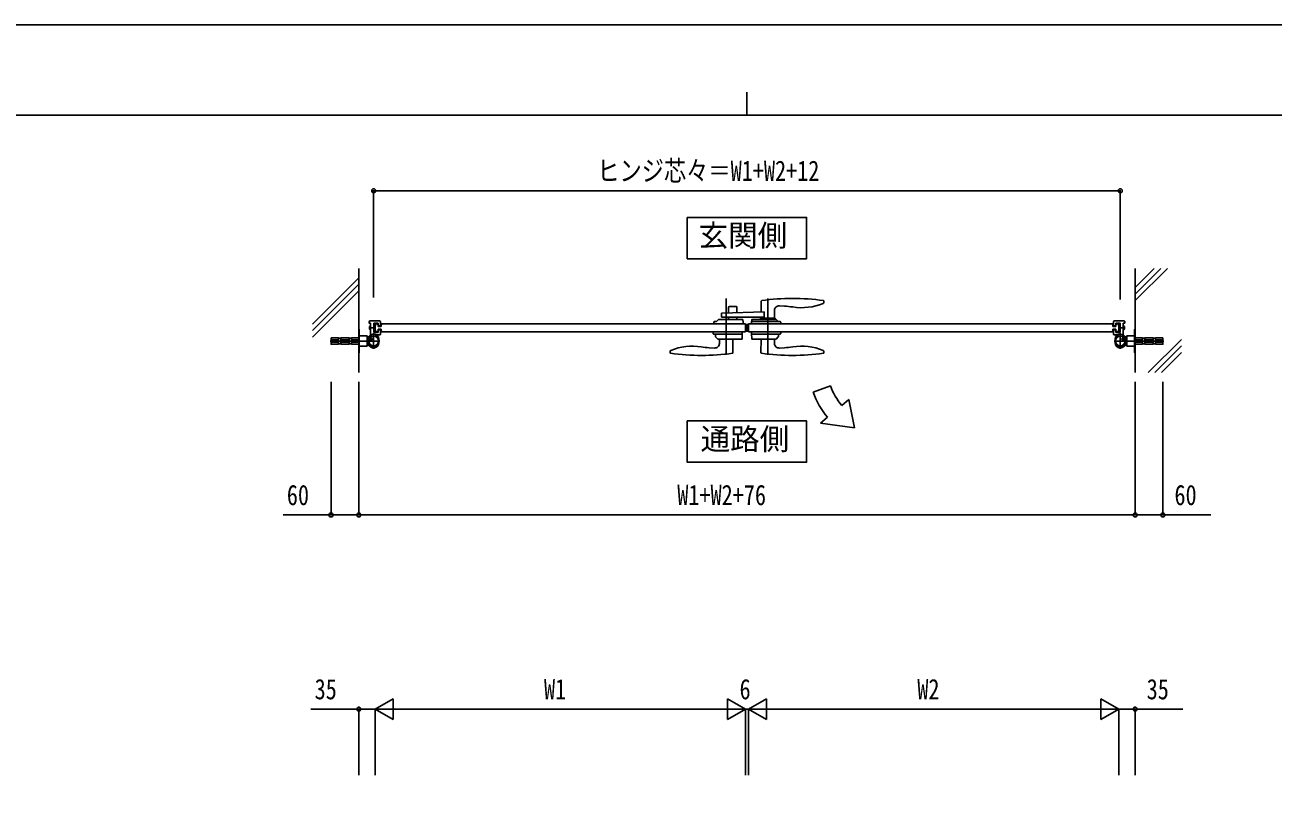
# Model space of a CAD drawing. Units: millimetres, scale not verified. Extents: x -4208 to 4205, y -2972 to 2970.
# Drawn here: x -1564 to 1131, y 1318 to 2970 of the extents above; entities that cross this region are included whole.
import ezdxf
from ezdxf.enums import TextEntityAlignment as Align

# ---------------------------------------------------------------- set-up
doc = ezdxf.new("R2010")
doc.units = ezdxf.units.MM
doc.header["$LTSCALE"] = 10
for name, color, linetype in [('0-1_USER1', 3, 'Continuous'), ('0-2_YKK_12', 2, 'Continuous'), ('0-3_YKK_13', 4, 'Continuous'), ('0-4_YKK_A1', 4, 'Continuous'), ('0-5_YKK_D', 6, 'Continuous'), ('0-6_YKK_ZWAK', 7, 'Continuous'), ('0-7_YSS_K', 3, 'Continuous')]:
    doc.layers.add(name, color=color, linetype=linetype)
doc.styles.add('ＭＳ ゴシック', font='')
doc.styles.get('ＭＳ ゴシック').set_extended_font_data('MS Gothic')

msp = doc.modelspace()

# ---------------------------------------------------------------- linework, layer by layer
at = {"layer": '0-1_USER1'}
for points in [[(-133.78, 2554.58), (-133.78, 2465.33), (123.82, 2465.33), (123.82, 2554.58)], [(-133.78, 2115.14), (-133.78, 2025.89), (123.82, 2025.89), (123.82, 2115.14)]]:
    msp.add_lwpolyline(points, close=True, dxfattribs=at)
at = {"layer": '0-2_YKK_12'}
for p, q in [((-49.98, 2379.53), (-49.98, 2257.48)), ((40.02, 2379.53), (40.02, 2257.48)), ((-4.98, 2307.51), (-4.98, 2324.55))]:
    msp.add_line(p, q, dxfattribs=at)
at = {"layer": '0-3_YKK_13'}
for p, q in [((26, 2374.02), (25.6, 2350.74)), ((160.93, 2370.76), (161.02, 2373.36)), ((161.02, 2373.36), (161.01, 2374.02)), ((-59.98, 2339.05), (-59.98, 2346.78)), ((32.2, 2350.97), (-59.02, 2347.78)), ((-44.49, 2361.04), (-44.49, 2348.34)), ((-27.49, 2362.04), (-43.49, 2362.04)), ((-26.49, 2348.97), (-26.49, 2361.04)), ((32.2, 2350.97), (32.2, 2339.05)), ((54.27, 2337.05), (54.42, 2353.69)), ((76.27, 2363), (64.95, 2363.59)), ((-76.34, 2324.55), (-76.48, 2328.54)), ((-14.64, 2334.04), (-66.49, 2334.04)), ((32.2, 2339.05), (-59.98, 2339.05)), ((-44.49, 2339.05), (-44.49, 2334.04)), ((-26.49, 2334.04), (-26.49, 2339.05)), ((-13.64, 2333.08), (-13.48, 2328.54)), ((-13.48, 2328.54), (-13.62, 2324.55)), ((5.18, 2333.08), (5.02, 2328.55)), ((5.02, 2328.55), (5.16, 2324.55)), ((67.02, 2329.55), (5.05, 2329.55)), ((5.16, 2324.55), (67.88, 2324.55)), ((6.18, 2334.05), (58.02, 2334.05)), ((24.07, 2336.55), (24.07, 2334.55)), ((55.47, 2337.05), (24.57, 2337.05)), ((25.74, 2337.05), (25.74, 2339.05)), ((55.97, 2334.55), (55.97, 2336.55)), ((62.52, 2329.55), (58.02, 2334.05)), ((67.88, 2324.55), (68.02, 2328.55)), ((-77.84, 2307.55), (-77.98, 2303.55)), ((-77.98, 2303.55), (-77.98, 2303.51)), ((-15.12, 2307.55), (-77.84, 2307.55)), ((-76.98, 2302.55), (-15.02, 2302.55)), ((-72.98, 2302.55), (-72.78, 2296.75)), ((-72.63, 2296.41), (-67.92, 2291.69)), ((-67.56, 2291.55), (-16.36, 2291.55)), ((-64.25, 2291.55), (-64.41, 2282.32)), ((-35.71, 2291.55), (-35.21, 2262.84)), ((-14.98, 2303.55), (-15.37, 2292.51)), ((-15.12, 2307.55), (-14.98, 2303.55)), ((5.16, 2307.55), (5.02, 2303.55)), ((5.02, 2303.55), (5.41, 2292.51)), ((67.02, 2302.55), (5.05, 2302.55)), ((5.16, 2307.55), (67.88, 2307.55)), ((57.6, 2291.55), (6.4, 2291.55)), ((25.75, 2291.55), (25.25, 2262.84)), ((54.29, 2291.55), (54.45, 2282.32)), ((62.67, 2296.41), (57.96, 2291.69)), ((63.02, 2302.55), (62.82, 2296.75)), ((67.88, 2307.55), (68.02, 2303.55)), ((68.02, 2303.55), (68.02, 2303.51)), ((-86.23, 2273.1), (-74.93, 2272.51)), ((76.27, 2273.1), (64.97, 2272.51)), ((-35.21, 2262.84), (-35.22, 2262.18)), ((25.25, 2262.84), (25.26, 2262.18))]:
    msp.add_line(p, q, dxfattribs=at)
for points in [[(-13.62, 2324.54), (-37.53, 2324.54), (-76.34, 2324.54)], [(-75.48, 2329.54), (-70.99, 2329.54), (-66.49, 2334.04)], [(-170.89, 2265.34), (-170.98, 2262.73), (-170.97, 2262.07)], [(160.93, 2265.34), (161.02, 2262.73), (161.01, 2262.07)]]:
    msp.add_lwpolyline(points, dxfattribs=at)
for centre, radius, start, end in [((27, 2374), 1, 97.81776, 179), ((93.52, 1889.55), 490, 82.18537, 97.81776), ((160.01, 2374.01), 1, 1, 82.18537), ((-58.98, 2346.78), 1, 92, 180), ((-43.49, 2361.04), 1, 90, 180), ((-27.49, 2361.04), 1, 0, 90), ((64.42, 2353.6), 10, 87, 179.5), ((67.9, 2203.21), 160, 80.71811, 87), ((113.06, 2479.55), 120, 260.71811, 292.87469), ((158.93, 2370.83), 2, 292.87469, 358), ((-75.48, 2328.54), 1, 90, 178), ((-14.64, 2333.04), 1, 2, 90), ((6.18, 2333.05), 1, 90, 178), ((24.57, 2336.55), 0.5, 90, 180), ((24.57, 2334.55), 0.5, 180, 270), ((55.47, 2336.55), 0.5, 0, 90), ((55.47, 2334.55), 0.5, 270, 0), ((67.02, 2328.55), 1, 2, 90), ((-76.98, 2303.55), 1, 182, 270), ((-72.28, 2296.76), 0.5, 182, 225), ((-67.56, 2292.05), 0.5, 225, 270), ((-16.36, 2292.55), 1, 270, 358), ((6.4, 2292.55), 1, 182, 270), ((57.6, 2292.05), 0.5, 270, 315), ((62.32, 2296.76), 0.5, 315, 358), ((67.02, 2303.55), 1, 270, 358), ((-168.89, 2265.27), 2, 112.87469, 178), ((-123.02, 2156.55), 120, 80.71811, 112.87469), ((-77.86, 2432.88), 160, 260.71811, 267), ((-74.41, 2282.5), 10, 267, 359), ((64.45, 2282.5), 10, 181, 273), ((67.9, 2432.88), 160, 273, 279.28189), ((113.06, 2156.55), 120, 67.12531, 99.28189), ((158.93, 2265.27), 2, 2, 67.12531), ((-169.97, 2262.09), 1, 181, 262.18537), ((-103.48, 2746.55), 490, 262.18537, 277.90552), ((-36.22, 2262.2), 1, 277.90552, 359), ((26.26, 2262.2), 1, 181, 262.09448), ((93.52, 2746.55), 490, 262.09448, 277.81463), ((160.01, 2262.09), 1, 277.81463, 359)]:
    msp.add_arc(centre, radius, start, end, dxfattribs=at)
at = {"layer": '0-4_YKK_A1'}
for p, q in [((-820.48, 2330.05), (-820.48, 2326.35)), ((-817.78, 2326.05), (-820.18, 2326.05)), ((-818.78, 2320.05), (-819.98, 2318.85)), ((-819.98, 2313.25), (-819.98, 2318.85)), ((-797.48, 2331.05), (-819.48, 2331.05)), ((-819.46, 2319.37), (-817.48, 2319.37)), ((-818.78, 2320.05), (-817.48, 2320.05)), ((-818.78, 2320.05), (-818.78, 2312.05)), ((-817.48, 2316.51), (-817.48, 2325.75)), ((-810.48, 2325.75), (-810.48, 2306.35)), ((-810.48, 2320.05), (-809.18, 2320.05)), ((-810.48, 2319.37), (-808.5, 2319.37)), ((-810.18, 2326.05), (-801.78, 2326.05)), ((-809.18, 2320.05), (-807.98, 2318.85)), ((-807.18, 2324.55), (-807.98, 2316.05)), ((-807.18, 2324.55), (-801.98, 2324.55)), ((-801.28, 2319.05), (-801.98, 2324.55)), ((-801.48, 2321.55), (-801.48, 2325.75)), ((-794.68, 2319.05), (-801.28, 2319.05)), ((-800.48, 2320.55), (-797.48, 2320.55)), ((-796.48, 2321.55), (-796.48, 2330.05)), ((-794.68, 2319.05), (-793.98, 2324.55)), ((-787.98, 2324.55), (-793.98, 2324.55)), ((778.02, 2324.55), (784.02, 2324.55)), ((784.72, 2319.05), (784.02, 2324.55)), ((784.72, 2319.05), (791.32, 2319.05)), ((786.52, 2321.55), (786.52, 2330.05)), ((787.52, 2331.05), (809.52, 2331.05)), ((790.52, 2320.55), (787.52, 2320.55)), ((791.32, 2319.05), (792.02, 2324.55)), ((791.52, 2321.55), (791.52, 2325.75)), ((800.22, 2326.05), (791.82, 2326.05)), ((797.22, 2324.55), (792.02, 2324.55)), ((797.22, 2324.55), (798.02, 2316.05)), ((799.22, 2320.05), (798.02, 2318.85)), ((800.52, 2319.37), (798.54, 2319.37)), ((800.52, 2320.05), (799.22, 2320.05)), ((800.52, 2325.75), (800.52, 2306.35)), ((807.52, 2316.51), (807.52, 2325.75)), ((808.82, 2320.05), (807.52, 2320.05)), ((809.5, 2319.37), (807.52, 2319.37)), ((807.82, 2326.05), (810.22, 2326.05)), ((808.82, 2320.05), (808.82, 2312.05)), ((808.82, 2320.05), (810.02, 2318.85)), ((810.02, 2313.25), (810.02, 2318.85)), ((810.52, 2330.05), (810.52, 2326.35)), ((-886.98, 2294.3), (-902.98, 2294.3)), ((-886.98, 2294.3), (-886.98, 2280.8)), ((-881.98, 2293.55), (-886.98, 2293.55)), ((-881.98, 2294.3), (-881.98, 2280.8)), ((-863.98, 2294.3), (-881.98, 2294.3)), ((-863.98, 2294.3), (-863.98, 2280.8)), ((-858.98, 2293.55), (-863.98, 2293.55)), ((-858.98, 2280.8), (-858.98, 2294.3)), ((-842.98, 2294.3), (-858.98, 2294.3)), ((-824.98, 2296.55), (-822.47, 2296.55)), ((-814.45, 2289.98), (-823.68, 2296.44)), ((-822.41, 2291.28), (-823.34, 2292.39)), ((-821.98, 2291.55), (-821.98, 2283.55)), ((-807.37, 2316.05), (-821.54, 2316.05)), ((-816.26, 2289.6), (-821.17, 2293.04)), ((-818.78, 2312.05), (-819.98, 2313.25)), ((-819.63, 2295.24), (-814.72, 2291.8)), ((-819.46, 2312.73), (-817.48, 2312.73)), ((-817.48, 2312.05), (-818.78, 2312.05)), ((-817.48, 2299.38), (-817.48, 2315.59)), ((-810.98, 2304.55), (-810.98, 2270.55)), ((-810.98, 2301.05), (-810.98, 2274.05)), ((-810.48, 2312.73), (-808.5, 2312.73)), ((-809.18, 2312.05), (-810.48, 2312.05)), ((-810.18, 2306.05), (-801.78, 2306.05)), ((-807.18, 2307.55), (-807.98, 2316.05)), ((-807.18, 2307.55), (-801.98, 2307.55)), ((-797.48, 2301.05), (-803.91, 2301.05)), ((-801.28, 2313.05), (-801.98, 2307.55)), ((-801.48, 2310.55), (-801.48, 2306.35)), ((-794.68, 2313.05), (-801.28, 2313.05)), ((-800.48, 2311.55), (-797.48, 2311.55)), ((-799.98, 2291.55), (-799.98, 2283.55)), ((-796.48, 2302.05), (-796.48, 2310.55)), ((-794.68, 2313.05), (-793.98, 2307.55)), ((-787.98, 2307.55), (-793.98, 2307.55)), ((-787.98, 2307.55), (-8.48, 2307.55)), ((-8.48, 2307.55), (-7.98, 2316.05)), ((-1.48, 2307.55), (-1.98, 2316.05)), ((778.02, 2307.55), (-1.48, 2307.55)), ((778.02, 2307.55), (784.02, 2307.55)), ((784.72, 2313.05), (784.02, 2307.55)), ((784.72, 2313.05), (791.32, 2313.05)), ((786.52, 2302.05), (786.52, 2310.55)), ((790.52, 2311.55), (787.52, 2311.55)), ((787.52, 2301.05), (793.95, 2301.05)), ((790.02, 2291.55), (790.02, 2283.55)), ((791.32, 2313.05), (792.02, 2307.55)), ((791.52, 2310.55), (791.52, 2306.35)), ((800.22, 2306.05), (791.82, 2306.05)), ((797.22, 2307.55), (792.02, 2307.55)), ((797.22, 2307.55), (798.02, 2316.05)), ((797.41, 2316.05), (811.58, 2316.05)), ((800.52, 2312.73), (798.54, 2312.73)), ((799.22, 2312.05), (800.52, 2312.05)), ((801.02, 2304.55), (801.02, 2270.55)), ((801.02, 2301.05), (801.02, 2274.05)), ((804.49, 2289.98), (813.72, 2296.44)), ((809.67, 2295.24), (804.75, 2291.8)), ((806.3, 2289.6), (811.21, 2293.04)), ((807.52, 2299.38), (807.52, 2315.59)), ((809.5, 2312.73), (807.52, 2312.73)), ((807.52, 2312.05), (808.82, 2312.05)), ((808.82, 2312.05), (810.02, 2313.25)), ((812.02, 2291.55), (812.02, 2283.55)), ((812.45, 2291.28), (813.38, 2292.39)), ((815.02, 2296.55), (812.51, 2296.55)), ((833.02, 2294.3), (849.02, 2294.3)), ((849.02, 2280.8), (849.02, 2294.3)), ((849.02, 2293.55), (854.02, 2293.55)), ((854.02, 2294.3), (854.02, 2280.8)), ((854.02, 2294.3), (872.02, 2294.3)), ((872.02, 2294.3), (872.02, 2280.8)), ((872.02, 2293.55), (877.02, 2293.55)), ((877.02, 2294.3), (877.02, 2280.8)), ((877.02, 2294.3), (893.02, 2294.3)), ((-904.98, 2287.55), (-797.98, 2287.55)), ((-886.98, 2290.1), (-902.98, 2290.1)), ((-902.98, 2285), (-886.98, 2285)), ((-886.98, 2281.55), (-881.98, 2281.55)), ((-863.98, 2290.1), (-881.98, 2290.1)), ((-881.98, 2285), (-863.98, 2285)), ((-881.98, 2280.8), (-863.98, 2280.8)), ((-863.98, 2281.55), (-858.98, 2281.55)), ((-842.98, 2290.1), (-858.98, 2290.1)), ((-858.98, 2285), (-842.98, 2285)), ((-858.98, 2280.8), (-842.98, 2280.8)), ((-824.98, 2278.55), (-822.47, 2278.55)), ((-797.48, 2287.55), (-824.48, 2287.55)), ((787.52, 2287.55), (814.52, 2287.55)), ((895.02, 2287.55), (788.02, 2287.55)), ((815.02, 2278.55), (812.51, 2278.55)), ((833.02, 2290.1), (849.02, 2290.1)), ((849.02, 2285), (833.02, 2285)), ((849.02, 2280.8), (833.02, 2280.8)), ((854.02, 2281.55), (849.02, 2281.55)), ((854.02, 2290.1), (872.02, 2290.1)), ((872.02, 2285), (854.02, 2285)), ((872.02, 2280.8), (854.02, 2280.8)), ((877.02, 2281.55), (872.02, 2281.55)), ((877.02, 2290.1), (893.02, 2290.1)), ((893.02, 2285), (877.02, 2285)), ((137.73, 2177.14), (175.32, 2190.82)), ((214.95, 2161.57), (199.63, 2148.72)), ((226.88, 2100.14), (214.95, 2161.57)), ((168.99, 2123), (153.67, 2110.15)), ((226.88, 2100.14), (153.67, 2110.15))]:
    msp.add_line(p, q, dxfattribs=at)
for points in [[(-809.18, 2320.05), (-809.18, 2312.05), (-807.98, 2313.25), (-807.98, 2318.85)], [(-787.98, 2324.55), (-8.48, 2324.55), (-7.98, 2316.05)], [(778.02, 2324.55), (-1.48, 2324.55), (-1.98, 2316.05)], [(799.22, 2320.05), (799.22, 2312.05), (798.02, 2313.25), (798.02, 2318.85)], [(-902.98, 2294.3), (-902.98, 2280.8), (-886.98, 2280.8)], [(-823.53, 2293.77), (-821.39, 2293.43), (-820.23, 2294.03)], [(-822.41, 2291.28), (-818.39, 2297.01), (-819.76, 2297.51)], [(-821.12, 2297.21), (-820.07, 2295.32), (-820.23, 2294.03)], [(812.45, 2291.28), (808.43, 2297.01), (809.8, 2297.51)], [(811.16, 2297.21), (810.11, 2295.32), (810.27, 2294.03)], [(813.57, 2293.77), (811.43, 2293.43), (810.27, 2294.03)], [(893.02, 2294.3), (893.02, 2280.8), (877.02, 2280.8)]]:
    msp.add_lwpolyline(points, dxfattribs=at)
for points in [[(-842.98, 2312.55), (-841.98, 2312.55), (-841.98, 2262.55), (-842.98, 2262.55)], [(-841.98, 2298.55), (-841.98, 2276.55), (-824.98, 2276.55), (-824.98, 2298.55)], [(-819.25, 2295.78), (-814.34, 2292.34), (-816.63, 2289.06), (-821.55, 2292.51)], [(809.29, 2295.78), (804.38, 2292.34), (806.67, 2289.06), (811.59, 2292.51)], [(832.02, 2298.55), (832.02, 2276.55), (815.02, 2276.55), (815.02, 2298.55)], [(833.02, 2312.55), (832.02, 2312.55), (832.02, 2262.55), (833.02, 2262.55)]]:
    msp.add_lwpolyline(points, close=True, dxfattribs=at)
for centre, radius in [((-810.98, 2287.55), 11.5), ((-810.98, 2287.55), 10.35), ((801.02, 2287.55), 11.5), ((801.02, 2287.55), 10.35)]:
    msp.add_circle(centre, radius, dxfattribs=at)
for centre, radius, start, end in [((-819.48, 2330.05), 1, 90, 180), ((-820.18, 2326.35), 0.3, 180, 270), ((-817.78, 2325.75), 0.3, 360, 90), ((-810.18, 2325.75), 0.3, 90, 180), ((-801.78, 2325.75), 0.3, 360, 90), ((-800.48, 2321.55), 1, 180, 270), ((-797.48, 2330.05), 1, 360, 90), ((-797.48, 2321.55), 1, 270, 360), ((787.52, 2330.05), 1, 90, 180), ((787.52, 2321.55), 1, 180, 270), ((790.52, 2321.55), 1, 270, 0), ((791.82, 2325.75), 0.3, 90, 180), ((800.22, 2325.75), 0.3, 0, 90), ((807.82, 2325.75), 0.3, 90, 180), ((809.52, 2330.05), 1, 0, 90), ((810.22, 2326.35), 0.3, 270, 0), ((-822.35, 2293.23), 1.3, 159.0353, 220), ((-815.16, 2290.47), 9, 130.9647, 159.0353), ((-822.47, 2299.55), 3, 270, 325.1501), ((-810.98, 2291.55), 11, 360, 180), ((-820.21, 2296.29), 1.3, 70, 130.9647), ((-822.48, 2299.38), 5, 314.18439, 360), ((-817.28, 2316.51), 0.2, 180, 246.42182), ((-817.28, 2315.59), 0.2, 113.57818, 180), ((-817.48, 2316.05), 0.3, 293.57818, 66.42182), ((-810.18, 2306.35), 0.3, 180, 270), ((-803.91, 2299.05), 2, 90, 238.41366), ((-801.78, 2306.35), 0.3, 270, 360), ((-800.48, 2310.55), 1, 90, 180), ((-797.48, 2310.55), 1, 360, 90), ((-797.48, 2302.05), 1, 270, 360), ((787.52, 2310.55), 1, 90, 180), ((787.52, 2302.05), 1, 180, 270), ((801.02, 2291.55), 11, 0, 180), ((790.52, 2310.55), 1, 0, 90), ((791.82, 2306.35), 0.3, 180, 270), ((793.95, 2299.05), 2, 301.58634, 90), ((800.22, 2306.35), 0.3, 270, 0), ((807.52, 2316.05), 0.3, 113.57818, 246.42182), ((807.32, 2316.51), 0.2, 293.57818, 0), ((807.32, 2315.59), 0.2, 0, 66.42182), ((812.52, 2299.38), 5, 180, 225.81561), ((810.25, 2296.29), 1.3, 49.0353, 110), ((812.51, 2299.55), 3, 214.8499, 270), ((805.2, 2290.47), 9, 20.9647, 49.0353), ((812.39, 2293.23), 1.3, 320, 20.9647), ((-822.47, 2275.55), 3, 34.8499, 90), ((-810.98, 2283.55), 11, 180, 360), ((801.02, 2283.55), 11, 180, 0), ((812.51, 2275.55), 3, 90, 145.1501), ((306.88, 2238.71), 140, 200.00072, 220.00072), ((306.88, 2238.71), 180, 200.00072, 220.00072)]:
    msp.add_arc(centre, radius, start, end, dxfattribs=at)
at = {"layer": '0-5_YKK_D'}
for p, q in [((-810.98, 2381.55), (-810.98, 2613.05)), ((-810.98, 2612.05), (801.02, 2612.05)), ((801.02, 2377.55), (801.02, 2613.05)), ((-902.98, 2199.55), (-902.98, 1911.05)), ((-842.98, 2199.55), (-842.98, 1911.05)), ((-842.98, 2199.55), (-842.98, 1911.05)), ((833.02, 2199.55), (833.02, 1911.05)), ((833.02, 2199.55), (833.02, 1911.05)), ((893.02, 2199.55), (893.02, 1911.05)), ((-842.98, 1912.05), (833.02, 1912.05)), ((-807.98, 1492.84), (-769.01, 1515.34)), ((-769.01, 1470.34), (-769.01, 1515.34)), ((-7.98, 1492.84), (-46.95, 1515.34)), ((-46.95, 1515.34), (-46.95, 1470.34)), ((-1.98, 1492.84), (36.99, 1515.34)), ((36.99, 1470.34), (36.99, 1515.34)), ((798.02, 1492.84), (759.05, 1515.34)), ((759.05, 1515.34), (759.05, 1470.34)), ((-842.98, 1350.39), (-842.98, 1493.84)), ((-807.98, 1350.39), (-807.98, 1493.84)), ((-807.98, 1350.39), (-807.98, 1493.84)), ((-807.98, 1492.84), (-769.01, 1470.34)), ((-807.98, 1492.84), (-730.04, 1492.84)), ((-52.98, 1492.84), (-762.98, 1492.84)), ((-7.98, 1492.84), (-85.92, 1492.84)), ((-7.98, 1492.84), (-46.95, 1470.34)), ((-7.98, 1350.39), (-7.98, 1493.84)), ((-7.98, 1350.39), (-7.98, 1493.84)), ((-1.98, 1492.84), (-7.98, 1492.84)), ((-1.98, 1350.39), (-1.98, 1493.84)), ((-1.98, 1350.39), (-1.98, 1493.84)), ((-1.98, 1492.84), (36.99, 1470.34)), ((-1.98, 1492.84), (75.96, 1492.84)), ((43.02, 1492.84), (753.02, 1492.84)), ((798.02, 1492.84), (720.08, 1492.84)), ((798.02, 1492.84), (759.05, 1470.34)), ((798.02, 1350.39), (798.02, 1493.84)), ((798.02, 1350.39), (798.02, 1493.84)), ((833.02, 1350.39), (833.02, 1493.84))]:
    msp.add_line(p, q, dxfattribs=at)
for points in [[(-842.98, 1912.05), (-902.98, 1912.05), (-1006.38, 1912.05)], [(833.02, 1912.05), (893.02, 1912.05), (996.42, 1912.05)], [(-807.98, 1492.84), (-842.98, 1492.84), (-946.38, 1492.84)], [(798.02, 1492.84), (833.02, 1492.84), (936.42, 1492.84)]]:
    msp.add_lwpolyline(points, dxfattribs=at)
for centre in [(-810.98, 2612.05), (801.02, 2612.05), (-902.98, 1912.05), (-842.98, 1912.05), (-842.98, 1912.05), (833.02, 1912.05), (833.02, 1912.05), (893.02, 1912.05), (-842.98, 1492.84), (833.02, 1492.84)]:
    msp.add_circle(centre, 4.25, dxfattribs=at)
at = {"layer": '0-6_YKK_ZWAK'}
for p, q in [((-4.98, 2825), (-4.98, 2775)), ((3895.02, 2775), (-3904.98, 2775))]:
    msp.add_line(p, q, dxfattribs=at)
msp.add_lwpolyline([(-4205, -2970), (4205, -2970), (4205, 2970), (-4205, 2970)], close=True, dxfattribs=at)
at = {"layer": '0-7_YSS_K'}
for p, q in [((-842.98, 2219.55), (-842.98, 2444.55)), ((833.02, 2219.55), (833.02, 2444.55)), ((833.02, 2403.15), (874.42, 2444.55)), ((833.02, 2389.01), (888.56, 2444.55)), ((833.02, 2374.87), (902.7, 2444.55)), ((-942.98, 2324.21), (-842.98, 2424.21)), ((-942.98, 2310.07), (-842.98, 2410.07)), ((-942.98, 2295.92), (-842.98, 2395.92)), ((861.55, 2219.55), (933.02, 2291.02)), ((875.69, 2219.55), (933.02, 2276.88)), ((889.83, 2219.55), (933.02, 2262.74))]:
    msp.add_line(p, q, dxfattribs=at)

# ---------------------------------------------------------------- texts
at = {"layer": '0-1_USER1', "style": 'ＭＳ ゴシック'}
for s, p in [('玄関側', (-109.4, 2478.08)), ('通路側', (-105.07, 2038.64))]:
    msp.add_text(s, height=46.74, dxfattribs=at).set_placement(p, align=Align.BOTTOM_LEFT)
at = {"layer": '0-5_YKK_D', "style": 'ＭＳ ゴシック', "width": 0.8}
for s, p in [('ヒンジ芯々＝W1+W2+12', (-328.18, 2620.05)), ('60', (-998.38, 1920.05)), ('W1+W2+76', (-155.38, 1920.05)), ('60', (918.02, 1920.05)), ('35', (-938.38, 1500.84)), ('W1', (-443.18, 1500.84)), ('6', (-20.98, 1500.84)), ('W2', (362.82, 1500.84)), ('35', (858.02, 1500.84))]:
    msp.add_text(s, height=43.99, dxfattribs=at).set_placement(p, align=Align.BOTTOM_LEFT)

doc.saveas('drawing.dxf')
